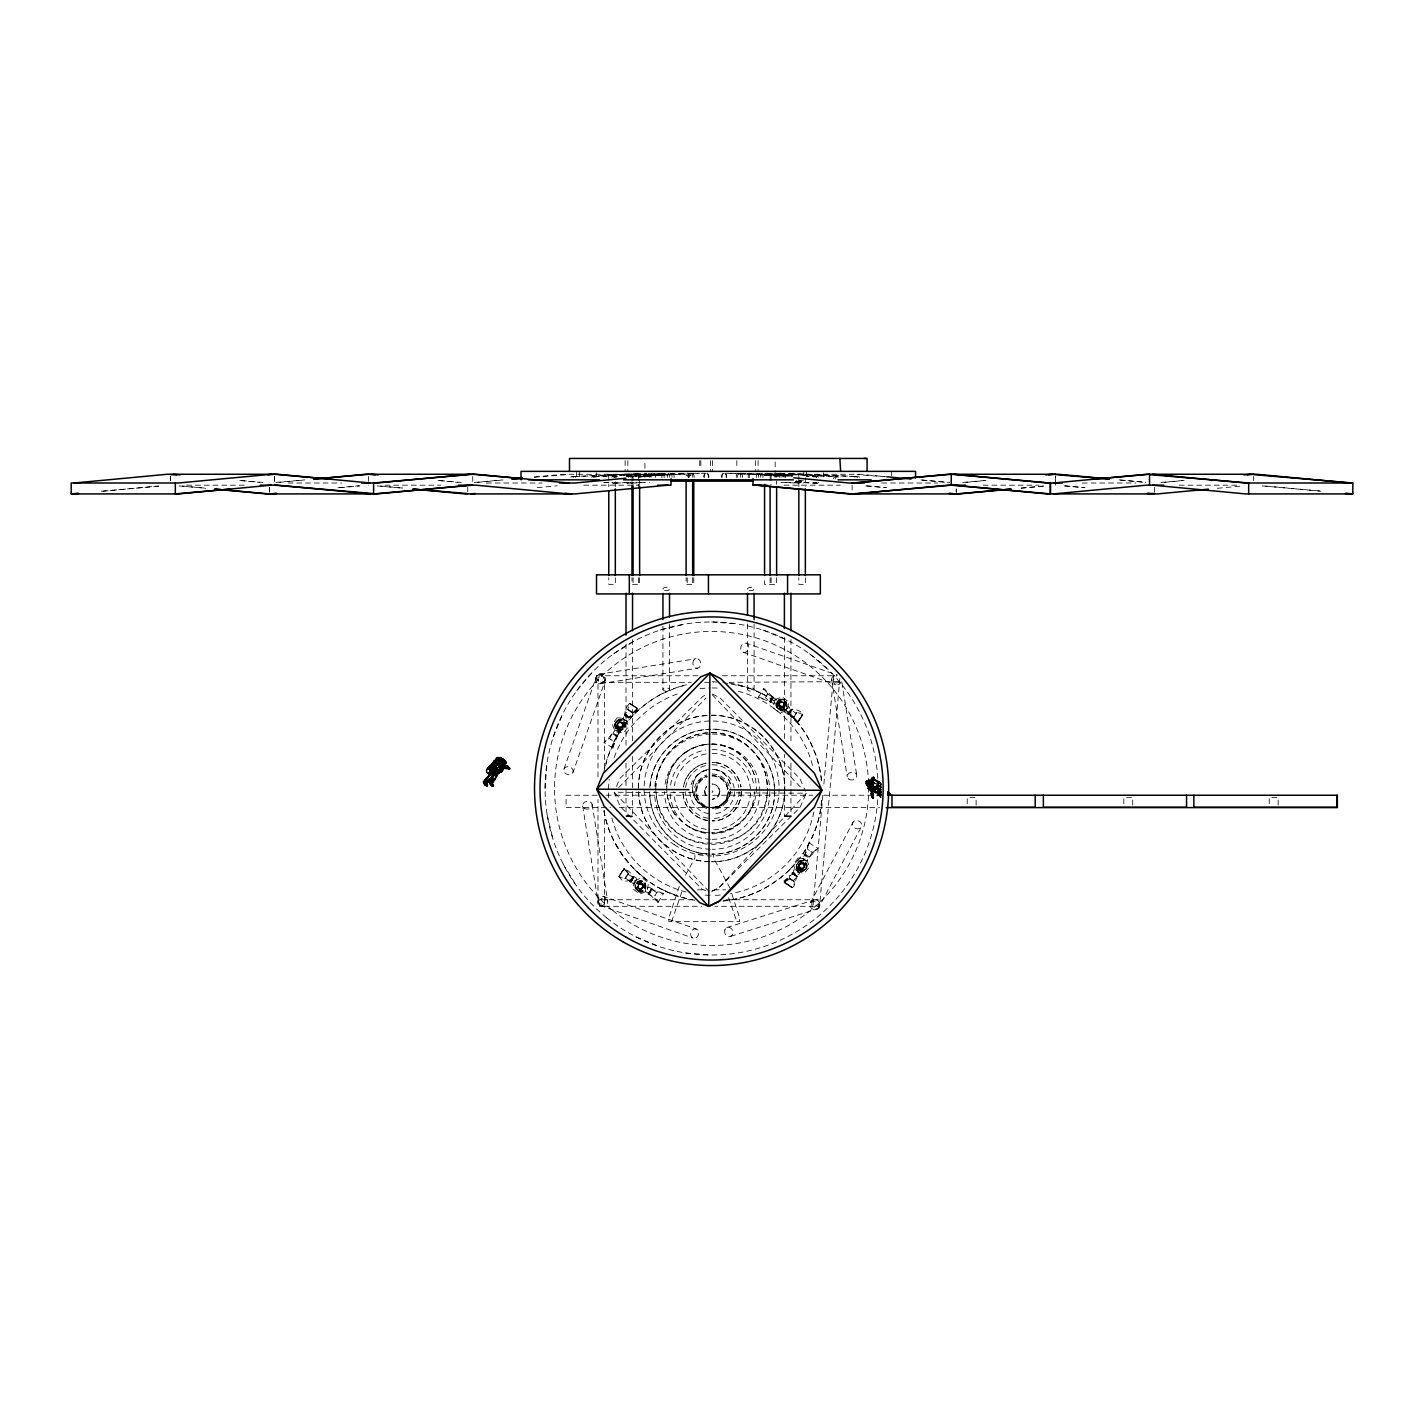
<?xml version="1.0" encoding="UTF-8"?>
<svg xmlns="http://www.w3.org/2000/svg" width="1424" height="1424" viewBox="0 0 1424 1424"><rect width="100%" height="100%" fill="white"/><g stroke="black" fill="none" stroke-linecap="round" stroke-linejoin="round"><path stroke-width="0.75" stroke-dasharray="5 3.75" d="M170.346 480.742L170.346 476.648M269.474 491.529L269.474 487.435M274.476 476.648L274.476 482.789L274.476 476.381M644.912 468.371L644.912 461.928M868.426 788.059L868.391 788.469M956.252 493.576L956.252 487.239L956.252 491.725M1055.38 480.6L1055.38 476.381L1055.38 485.175M872.342 796.603C875.368 798.099 872.04 800.537 872.022 792.349M873.054 782.862L873.464 780.138L871.007 779.391L871.791 777.575L873.962 777.059L871.15 778.661L871.096 781.473M872.787 792.67L871.88 795.09L867.999 787.668L871.986 782.381L871.915 780.423L873.499 779.854L872.396 777.29L870.847 781.705L872.894 780.939L873.998 782.808M872.093 788.807L872.859 780.744L871.114 779.302L872.075 778.269L872.342 781.473C870.242 782.274 878.857 784.054 880.441 786.724L881.26 791.157M870.794 789.127C873.766 783.271 875.012 795.874 870.687 790.373C874.621 789.501 873.82 791.655 872.859 794.841L871.096 794.717L871.096 792.723M881.972 787.472L872.752 781.473L871.648 777.842L874.194 777.468L872.414 778.002L881.278 783.253M880.726 790L870.527 782.808L871.88 782.506L870.527 787.223L872.93 781.883M871.88 785.995L872.2 783.396L869.281 779.8L865.899 781.723L865.881 783.698C870.42 788.54 867.608 782.452 871.025 787.241L875.297 783.787M880.299 790.498L880.477 783.681L872.752 778.679M865.881 781.812C874.051 778.625 861.182 782.328 869.459 781.847M868.818 779.515L866.166 783.431L868.213 785.852L871.061 779.266L872.912 778.002L881.492 784.215L879.427 785.674L880.441 786.724L880.477 783.681M868.373 779.533L869.477 780.708M872.52 781.901L872.93 782.826M872.342 796.977L872.787 798.561L871.541 795.589L873.695 793.613M866.451 781.402C869.655 778.358 863.585 788.309 867.981 785.941C868.159 779.124 869.904 781.901 869.779 781.153M880.655 789.288L881.153 784.82L879.106 782.862M871.88 780.405L872.93 778.109L871.969 777.451M873.126 798.455L871.684 797.44M879.907 790.569L874.923 787.063L873.428 787.365L873.054 791.797L874.995 792.225L877.932 790L880.53 791.744L880.424 790.106C883.183 792.99 876.276 791.566 879.089 792.011M871.025 787.241L870.135 787.988L868.035 786.368L870.847 788.843L871.114 791.317L872.592 787.027L872.378 790.658L871.114 791.317L868.035 788.949L868.07 786.351L870.598 783.556M877.255 781.634L872.52 778.964L871.559 782.47M867.999 787.792L868.035 786.618M872.342 778.75C871.381 778.625 873.25 777.575 871.257 779.337L871.257 782.132M873.873 782.63C873.464 778.216 867.323 783.414 872.609 783.342M870.135 787.988L873.802 784.784C876.739 780.441 869.067 785.211 871.257 781.206M879.907 783.93C878.181 780.138 872.894 781.936 872.77 779.159M880.886 787.757L878.038 783.663C880.406 783.627 881.136 788.647 880.53 785.425M871.096 781.082C871.381 783.147 868.8 790.284 869.548 784.126C867.91 783.004 870.189 786.173 868.925 785.354M872.983 778.59L871.737 778.109M642.616 886.832L641.672 884.037L639.358 883.645M779.195 704.043L779.622 706.322L781.669 707.354M871.435 780.53L872.307 778.554L871.096 779.747M868.622 782.079L869.281 779.8L865.899 781.723L865.899 783.645C870.046 780.761 874.728 785.122 873.749 779.231M871.541 795.589C876.009 793.72 870.117 791.121 868.996 787.739M545.036 788.487L547.083 762.427M638.468 788.487C637.899 751.605 668.853 717.482 705.877 715.685M650.198 785.781C652.21 755.379 679.764 729.533 710.22 729.266M655.823 788.487C655.396 760.363 678.999 734.339 707.247 732.968M734.428 791.655C734.659 803.563 724.086 814.172 712.178 813.941M774.62 791.655C775.261 825.048 745.606 854.827 712.178 854.204A62.496 62.496 0 0 0 774.674 791.673A62.496 62.496 0 0 0 712.178 729.177C744.805 728.483 774.3 757.034 774.46 789.697M784.749 788.487C785.496 827.593 750.751 862.481 711.608 861.734A73.194 73.194 0 0 0 784.802 788.487A73.194 73.194 0 0 0 711.608 715.293M821.488 800.235C820.491 820.438 812.517 839.768 801.16 856.305M871.524 796.675L871.096 794.717M822.894 795.162L813.051 905.611L819.548 906.198L839.84 678.643M823.873 784.108L833.521 675.866L836.778 676.151M873.197 796.817C874.639 800.555 872.36 791.37 873.944 797.565M872.983 778.323L873.108 776.97M626.827 715.72C622.074 714.029 627.557 703.759 630.12 703.598M873.962 787.935L871.114 784.179L870.918 781.509L869.156 786.511L870.527 785.763M870.58 782.826L870.58 780.459M873.855 797.262L873.321 795.856M869.352 785.639L869.619 786.956M869.316 784.588L869.032 786.208L868.515 785.336M875.208 789.199L875.208 793.008L878.822 790.391L880.121 791.246M643.096 887.259L642.776 884.998L643.239 886.493L640.747 883.859M777.931 703.367L777.931 705.414L779.996 707.568A2.812 2.812 0 0 0 783.04 707.087A3.257 3.257 0 0 0 783.253 701.979A3.257 3.257 0 0 0 778.252 702.762A3.257 3.257 0 0 0 780.049 707.497A2.563 2.563 0 0 0 782.986 707.052M778.714 703.616L779.035 705.877L781.064 707.016M878.038 783.663L874.995 787.134L874.55 792.331L870.669 790.818L872.876 789.928L873.553 791.21M615.293 723C613.263 728.447 621.38 732.612 624.62 727.789M624.905 726.934C626.613 722.306 620.65 717.945 616.752 720.971M806.518 867.875C802.032 845.553 786.724 880.833 806.233 868.729M622.822 724.674L621.345 727.308L619.084 727.628M798.989 866.201L800.021 864.154L802.299 863.727M869.619 784.197L869.032 782.114M873.428 788.326L873.375 789.412M880.513 788.967L880.246 785.959L880.388 786.831M873.98 777.753L873.161 778.109M871.595 778.625L873.624 777.789M872.485 788.415L872.485 790.925L872.236 789.555L870.883 790.498M771.221 701.071L771.559 700.537M875.457 787.152L874.55 792.331L873.054 791.797M875.208 793.008L874.389 788.878M874.033 791.21L874.55 788.825M605.556 766.059L607.585 757.639L614.189 741.708M622.484 725.279L621.896 726.738L619.511 727.148M802.727 863.247L799.434 864.795A1.94 1.94 0 0 0 799.879 867.074L800.43 867.625M866.913 782.168L867.252 785.318L868.818 784.464M647.155 888.416L647.778 887.419M774.033 703.456L774.656 702.459M872.787 778.928C872.894 776.133 874.834 777.557 873.143 777.308M866.166 783.431L867.127 785.923L870.082 786.511M871.595 778.661L871.577 778.198M612.534 747.831L614.42 741.762L608.885 738.344L604.31 742.758M870.402 781.847L870.046 782.88L872.859 780.744L873.962 781.723M629.266 710.594L627.575 709.419L629.96 703.705M792.545 880.281C796.39 881.118 792.954 890.498 789.839 886.173M671.576 921.666L682.541 889.84M866.006 783.342L866.397 782.257M563.94 769.102L596.514 676.329M573.018 772.306A4.806 3.916 19.3 0 0 567.339 766.699A4.806 3.916 19.3 0 0 565.079 773.107A4.806 3.916 19.3 0 0 573.018 772.306L605.592 679.533A4.806 3.916 19.3 0 0 599.931 673.926A4.806 3.916 19.3 0 0 597.653 680.334A4.806 3.916 19.3 0 0 605.592 679.533M789.359 711.573C780.049 718.301 790 699.006 789.911 710.576M791.05 710.736L792.153 708.938L789.127 713.887L787.792 714.047L791.441 708.493L791.637 710.238M872.396 777.29L871.114 779.302L871.88 778.572M631.277 881.136C633.199 888.184 640.052 877.558 634.018 876.828C632.131 878.199 624.139 886.262 619.066 876.223M869.156 786.511L871.897 783.2L870.527 782.452M873.143 798.419L873.375 797.226L873.357 798.223M877.985 787.775L877.932 786.724M869.121 785.496L869.477 784.197M616.503 786.457L619.689 778.714L702.886 696.336L706.802 694.752M650.02 891.015L648.151 894.041L649.7 893.435M773.321 697.671L770.188 702.477L765.436 697.564M773.25 697.742L772.912 696.389L772.111 697.44M870.954 785.745L871.897 783.2L869.761 783.36M553.188 737.009L563.192 712.872M691.032 784.766C693.541 776.97 700.59 770.918 708.707 769.654M877.985 793.951L877.932 792.972M878.483 794.806C883.806 788.113 875.351 797.832 881.029 794.094L878.555 795.09M630.067 880.94L630.387 882.417L632.185 880.068L631.277 880.797M873.286 790.961L874.372 789.252L873.482 790.854M618.283 726.115A2.528 2.528 0 0 1 618.692 722.769A2.528 2.528 0 0 1 622.057 722.805A2.528 2.528 0 0 1 622.377 726.169L622.377 726.08A1.94 1.94 0 0 0 621.932 723.801L622.359 724.478M873.108 797.404L872.787 798.615L871.897 797.226M623.481 725.706L623 726.632A3.364 3.364 0 0 1 620.348 728.002A2.812 2.812 0 0 1 617.607 726.596A3.329 3.329 0 0 1 619.013 721.63A3.329 3.329 0 0 1 623.605 723.979A3.329 3.329 0 0 1 620.348 727.984A2.563 2.563 0 0 1 617.696 726.578M798.33 865.187L798.811 864.261M873.766 790.409L869.405 789.038L872.52 791.335L875.297 789.626M623.89 869.156L628.376 873.321L626.987 875.724M626.062 877.077L624.887 878.768L626.346 876.276M630.173 880.637C636.368 876.312 627.414 869.032 623.783 868.978M789.608 713.086C790.534 706.019 804.346 711.324 802.299 715.453M625.261 878.127L629.978 881.207M633.983 883.788L636.742 879.569L636.03 880.815M793.631 717.322C804.88 727.7 789.501 718.871 794.895 715.079M793.773 716.984C796.728 715.756 788.148 717.002 789.448 713.228M802.744 714.652L796.924 712.107L794.45 716.183M616.058 721.541C612.729 747.867 639.714 711.039 615.577 722.146M805.753 869.352C811.466 847.138 782.381 872.396 805.058 869.904M799.095 865.436L799.416 864.795A2.011 1.994 0 0 0 799.896 867.056L800.448 867.608M867.056 781.918L867.964 781.064L865.774 781.331M867.981 785.941L866.789 784.802M868.765 788.059L868.07 788.754L869.138 785.621L865.81 785.888M873.606 793.755L872.022 796.105L871.969 794.877M810.523 902.763L853.118 821.968M818.426 908.209A4.806 4.058 27.8 0 0 814.635 901.303A4.806 4.058 27.8 0 0 810.363 906.928A4.806 4.058 27.8 0 0 818.426 908.209L861.022 827.397A4.806 4.058 27.8 0 0 857.23 820.509A4.806 4.058 27.8 0 0 852.958 826.134A4.806 4.058 27.8 0 0 861.022 827.397M799.54 864.831L799.54 864.831A2.545 2.545 0 0 1 803.421 863.585M679.319 886.404L668.835 917.786L668.835 921.666L739.608 921.666L739.608 917.786L731.865 894.005M685.549 875.066L694.912 858.049L694.912 854.08L707.105 854.08M871.203 782.648L869.655 784.143L870.082 783.36M627.557 874.478L628.287 873.571M632.541 879.32C637.4 871.862 626.916 887.49 632.185 880.068M619.511 875.44L618.87 876.721L624.887 878.768M623.427 869.939L624.299 868.284M630.316 880.53L629.639 881.901L630.405 880.655M789.412 713.371L790.338 716.397L797.511 722.591M796.959 712.16L796.194 713.406L791.406 710.22M797.707 722.057L798.383 720.936M877.433 788.398L878.288 786.956M649.504 891.851L648.151 894.041L651.622 888.398L652.032 889.662M650.234 892.314L648.899 894.486L653.936 897.262M772.093 697.707L769.494 701.943M772.306 699.024L773.285 697.422M767.002 695.019L766.682 695.535M654.809 895.856L655.129 895.34M619.333 875.689L621.79 871.808M622.786 871.007L623.605 869.69M788.825 712.036L787.792 714.047L789.786 710.914M790.979 709.348L790 710.914M798.205 721.185L799.024 719.885M802.477 715.186L800.875 717.732M614.189 741.726C624.887 721.256 641.797 704.364 662.249 693.63M770.188 702.477L770.793 701.48M609.579 738.771L612.302 732.684L613.406 733.182M613.085 732.986L614.99 729.889L619.262 732.506L617.322 735.603L616.005 734.802M613.797 741.37L617.34 735.638M772.36 696.941L769.69 701.605L758.351 697.333M648.454 893.257L645.375 891.299M650.554 890.142C654.186 887.793 644.146 884.82 645.339 891.353M649.504 893.507L650.768 891.46M649.967 892.741L652.37 888.861L649.415 893.898M651.961 889.751L656.838 892.545M772.662 696.799L763.816 688.468L758.28 697.44M771.79 699.878L773.054 697.831M649.344 894.112L658.066 902.3M812.285 852.139L806.803 860.986L802.549 858.369L808.084 849.541M770.313 702.281L772.057 699.451M658.404 901.73L653.812 897.458L657.229 891.922L663.299 893.809M663.459 893.542L652.245 889.413M657.995 902.407L663.531 893.435M637.365 708.315C637.863 710.807 631.758 718.444 628.233 716.575M784.446 882.56L788.148 876.472L793.115 873.98M622.911 870.847L620.277 874.87M789.466 712.872L791.103 710.345L790.729 711.395M790.195 712.036L788.522 714.528L789.893 712.943M796.069 713.709L795.535 714.528L795.909 713.495M798.9 720.028L799.807 718.657M874.211 777.575L872.253 777.824M872.503 777.415C874.852 777.753 872.574 777.059 873.268 778.056M612.907 748.063L616.93 736.778L612.231 733.876L603.936 742.527L612.801 747.992M808.903 842.812L804.88 854.097L809.58 856.999L817.874 848.348L809.01 842.883L807.39 849.113L812.926 852.531L817.501 848.117M872.093 781.082L874.372 783.253M625.528 720.562C620.597 719.476 625.456 716.414 623.926 714.919L625.243 714.439L629.995 717.821L628.18 717.749M626.204 715.311L624.406 714.189L628.874 710.149M627.539 716.13C629.461 720.366 631.722 714.225 631.348 711.733M789.483 878.519L790.462 879.142C787.454 878.074 792.189 870.972 794.076 874.888M794.236 881.456C790.391 881.385 799.683 876.881 795.446 875.689L796.105 876.169M794.77 873.891C788.166 864.101 807.675 875.244 795.429 874.318M626.435 876.597L627.361 874.692M631.811 879.961L633.395 877.593M631.971 880.192L633.484 877.807M635.211 882.132L634.784 882.738M650.252 890.338L650.91 889.324M786.173 709.419L787.027 708.137M799.754 718.693L801.534 716.005M800.021 719.084L800.911 717.696M875.297 787.223L877.967 784.82L875.92 785.639L881.278 789.323M767.322 694.485L767.874 693.63L764.581 698.953L758.511 697.066M621.772 871.88L622.662 870.509M625.901 877.398L626.471 876.454M799.149 720.384L800.039 718.995M630.707 880.53L633.288 876.347L632.541 877.166M791.691 887.277L792.492 887.739C796.176 884.713 795.197 877.469 797.885 875.956L792.331 872.396L796.212 874.621M622.573 870.687L623.427 869.423M619.529 875.956L620.383 874.692M627.201 874.995L628.447 873.268L624.068 868.64L628.447 873.268M630.227 881.225L630.654 880.21M795.749 713.798L796.728 712.338M801.427 716.183L802.282 714.919M798.383 721.47L799.238 720.188M868.622 787.757L872.378 790.658M873.855 794.414L872.77 795.963M881.972 795.482L879.427 792.919C883.129 791.388 875.101 791.513 880.424 788.487M867.981 781.135L866.789 780.477L866.13 781.883M874.122 777.362L872.841 777.985M785.532 710.718L787.383 707.621M876.187 787.561L878.875 785.603L876.08 787.365L875.422 791.53L880.619 797.44L879.195 795.375M623.267 869.69L623.979 868.658M618.959 876.721L619.689 875.689M802.121 715.186L802.851 714.154M797.832 722.235L798.544 721.185M872.805 777.824L873.375 776.97M869.779 785.105L869.263 785.941L869.815 784.784M576.845 690.587L593.826 670.722M627.842 874.105L632.683 876.988M712.053 792.474L713.032 791.637L712.053 790.818M723.784 803.278L727.789 796.728L728.607 791.655A16.412 16.412 0 0 1 712.178 808.084C721.238 807.978 729.159 800.252 730.601 791.495A19.242 19.242 0 0 1 711.608 807.711L717.554 806.767L722.911 804.044M789.946 869.441L801.16 856.287M879.178 793.827L881.011 792.314M872.325 797.885L873.197 797.725M875.297 792.403L878.822 790.391M877.433 794.147L878.288 793.239M618.728 787.543L706.126 697.902M783.075 705.895L781.865 706.891M640.907 883.628L641.548 883.966A1.94 1.94 0 0 0 639.269 884.411L639.946 883.984M779.765 702.228A3.257 3.257 0 0 1 784.66 703.563A3.257 3.257 0 0 1 782.346 708.066A3.257 3.257 0 0 1 778.412 704.862A2.777 2.777 0 0 1 781.651 701.694A2.777 2.777 0 0 1 783.307 706.037L782.541 706.464A1.94 1.94 0 0 1 780.299 706.802L779.159 704.844A1.94 1.94 0 0 1 780.192 702.833L779.569 703.331M783.307 706.037L782.684 706.589A2.777 2.777 0 0 1 778.358 704.969M631.864 712.089C635.46 714.919 642.527 701.961 633.021 712.908L631.188 711.858M789.946 878.786C778.786 886.565 783.609 878.234 790.071 878.679M873.197 777.522L872.716 777.148M633.075 712.979L637.703 708.6M784.108 882.275L788.789 877.967M871.292 786.76L872.681 785.514M879.498 793.097L880.584 792.242M789.946 869.405C771.915 886.867 748.116 898.882 722.929 900.805M866.13 784.304L867.981 785.461M866.451 784.802L867.643 785.603M880.726 790.551L874.71 786.297C871.986 792.011 872.645 780.21 880.619 790.729M632.541 756.536L632.541 816.219L626.631 816.45L628.269 816.522M790.943 763.157L790.943 816.219L784.393 816.112L790.943 816.112L785.745 816.539L784.393 816.219L784.393 754.328M642.242 887.544L641.619 888.042A1.94 1.94 0 0 0 642.651 886.031L642.527 885.265M868.373 783.805L867.074 784.713L868.142 785.372M793.364 717.607L797.707 722.182M792.42 873.749L793.666 874.318M629.283 815.685L626.631 815.863L632.541 816.112L629.283 816.539M784.393 816.219L790.943 816.219M868.213 780.922L869.494 779.996M868.213 785.852L869.494 784.927M880.726 782.791L874.71 778.536L872.77 779.907L874.621 779.498M870.545 782.381L872.859 780.744M867.999 788.362L868.996 787.775L868.284 788.38M872.983 787.792L874.728 786.546M879.427 793.702L881.492 792.242L880.014 791.174M627.575 709.419L629.426 710.487M871.239 779.818L871.88 780.512L871.15 779.088L872.52 778.964M613.691 653.741L635.976 640.088M876.134 785.923L877.967 784.82M872.77 780.477L874.728 778.59M711.608 891.371L719.031 887.686L799.879 807.639L806.358 793.204L803.955 787.757M809.58 856.999L804.524 854.097M662.249 693.666L678.198 687.027L686.582 685.051M705.663 770.188C687.596 775.065 688.735 803.706 707.105 807.283A16.412 16.412 0 0 1 707.105 776.044C693.541 779.729 691.904 800.519 704.72 806.287M871.15 790.142L872.841 789.946M870.545 787.561L872.859 786.707M874.122 782.986C874.122 780.548 869.049 780.886 872.841 781.046M726.756 927.576L813.834 900.004M730.708 936.333L817.785 908.743M620.757 728.465L619.849 728.59M878.555 792.064L877.148 792.064L879.534 791.406M875.956 783.2L876.899 782.951M874.194 779.836L881.385 784.41M660.131 630.084L685.531 623.979M877.148 792.064L878.555 791.833M621.078 727.059L620.312 727.183A1.94 1.94 0 0 1 618.283 726.151L618.799 726.792M800.733 863.834L801.498 863.692A1.94 1.94 0 0 1 803.528 864.724L803.011 864.101M598.952 674.282L696.051 658.689M600.501 683.787L697.6 668.194M867.252 785.318L868.213 785.158M801.961 862.303L801.053 862.41A3.364 3.364 0 0 0 798.793 864.528A2.812 2.812 0 0 0 799.256 867.572A3.257 3.257 0 0 0 804.364 867.786A3.257 3.257 0 0 0 803.581 862.784A3.257 3.257 0 0 0 798.846 864.582A2.563 2.563 0 0 0 799.309 867.519M801.943 863.122L800.466 863.567L801.943 863.122A2.474 2.474 0 0 1 804.168 866.718A2.474 2.474 0 0 1 799.968 867.038L799.451 866.397M871.648 785.051L873.802 784.784L873.286 783.716M103.062 491.209L158.384 485.993M279.193 482.38L303.561 480.102M338.004 487.756L359.168 485.762M477.467 482.38L501.835 480.102M534.16 477.058L563.797 474.263L671.024 474.263L638.7 477.129M639.162 476.969L667.927 474.263M537.24 487.667L557.158 485.798M965.988 482.38L985.906 480.511M1021.311 488.076L1043.454 485.993M1164.262 482.38L1184.181 480.511M1217.378 488.29L1241.71 486.011M101.371 491.244L161.713 485.922M275.936 482.433L304.718 479.906M339.98 487.702L359.987 485.922M474.21 482.433L502.992 479.906M534.498 477.129L566.894 474.619M962.713 482.433L984.269 480.547M1020.937 488.201L1046.782 485.922M1160.987 482.433L1182.543 480.547M656.179 792.848C659.704 862.73 769.031 858.352 767.376 788.487A55.821 55.821 0 0 0 712.712 732.666A55.821 55.821 0 0 0 655.823 786.297M872.894 793.417L871.15 793.987L871.915 794.966M572.003 476.613L640.355 473.444M594.591 476.613L621.06 475.385M623.267 475.296L662.961 473.444M626.275 476.114L688.023 473.249M631.402 476.613L704.168 473.249M603.705 482.736L612.534 482.327M615.542 483.145L633.182 482.327M631.686 483.145L649.326 482.327M574.353 476.613L646.585 473.427M593.078 476.613L617.162 475.563M619.333 475.456L665.311 473.427M613.085 476.613L617.464 476.435M626.222 476.043L685.318 473.427M627.29 476.613L699.522 473.427M604.025 482.665L610.593 482.38M613.103 483.145L630.618 482.38M627.308 483.145L644.823 482.38M752.976 474.263L860.203 474.263L884.553 476.559M686.119 475.527L693.773 475.527M764.563 475.527L776.632 475.527L776.632 484.409M796.158 481.152L801.943 481.152M288.093 483.003L341.707 483.003M486.367 483.003L542.206 483.003M881.794 483.003L937.633 483.003M1082.293 483.003L1135.907 483.003M186.74 485.175L244.786 485.175M385.014 485.175L440.853 485.175M583.733 485.175L639.999 485.175M784.001 485.175L840.267 485.175M983.147 485.175L1038.986 485.175M1179.214 485.175L1237.26 485.175M697.938 675.759L595.713 675.759L595.713 682.31L691.281 682.31M722.395 675.759L835.728 675.759M704.613 682.31L713.495 682.31M729.052 682.31L840.178 681.669M597.19 795.233L566.076 795.233L566.076 807.604L610.54 807.604M606.09 795.233L710.558 795.233M712.783 795.233L812.801 795.233M823.909 795.233L881.705 795.233M619.422 807.604L801.694 807.604M817.251 807.604L879.48 807.604M711.751 854.08L713.531 854.08L713.531 858.049L731.206 890.196M697.511 889.84L704.221 889.84M714.065 889.84L725.635 889.84M692.687 899.754L599.486 899.754L599.486 906.287L701.569 906.287M725.973 899.754L819.192 899.754L819.192 906.287L714.884 906.287M705.877 890.712L702.014 889.128L620.348 806.643L614.118 792.26L692.865 792.652M727.593 792.812L806.358 793.204L718.835 887.9L709.739 892.278L614.118 792.26M873.054 788.771L874.069 788.807M779.444 473.249L856.055 476.613M765.097 473.427L837.33 476.613M740.711 473.249L791.05 475.456M817.323 476.613L806.376 476.132L815.151 476.613M726.507 473.249L792.171 476.132M799.131 480.636L803.51 480.831M795.731 481.312L802.299 481.615L795.82 481.312M795.411 482.184L817.305 483.145M785.585 482.38L803.1 483.145M790.053 473.444L858.405 476.613M767.447 473.444L835.799 476.613M746.799 473.444L793.097 475.598M730.654 473.444L792.385 476.31M795.019 482.238L814.848 483.145M781.082 482.327L798.722 483.145A3.275 2.367 -87.3 0 0 801.071 480.992A3.275 2.261 -87.5 0 0 804.418 482.469M630.298 815.827L632.541 816.219M871.791 778.75L872.859 778.821M711.591 621.932L737.65 623.979M712.178 681.669L718.639 682.185M722.929 682.523L746.176 687.027L762.107 693.666M711.608 715.222C749.967 714.545 784.571 748.134 784.588 786.564M711.608 732.612C740.569 732.114 766.877 757.248 767.216 786.297M710.22 854.044C677.504 853.866 649.166 824.265 649.736 791.655A62.496 62.496 0 0 0 710.22 854.133M709.704 861.591C672.751 861.484 639.661 829.266 638.771 792.296M685.531 952.976L711.591 955.041M1262.287 485.922L1322.629 491.244M1119.282 479.906L1145.911 482.255M1064.013 485.922L1084.02 487.702M885.746 476.791L857.106 474.619M921.008 479.906L949.79 482.433M865.739 485.922L885.746 487.702M439.731 480.547L461.287 482.433M377.235 485.922L403.081 488.201M241.439 480.529L263.013 482.433M178.943 485.922L205.59 488.272M1265.616 486.011L1320.938 491.209M1120.439 480.102L1144.789 482.38M1065.116 485.798L1085.052 487.667M922.165 480.102L946.515 482.38M756.073 474.263L784.838 476.969M866.842 485.798L886.76 487.667M438.094 480.511L458.012 482.38M380.564 485.993L402.689 488.076M239.802 480.511L259.738 482.38M182.29 485.993L204.415 488.076M779.409 709.437C784.037 711.146 788.398 705.183 785.372 701.284M642.402 881.438C637.774 879.729 633.413 885.692 636.439 889.591M875.653 792.972L877.22 792.634M714.617 769.494C722.662 770.704 729.391 777.433 730.601 785.478M705.663 806.767L708.6 807.479A19.242 19.242 0 0 1 708.6 769.494M737.774 685.051L746.176 687.062M708.707 813.674C698.169 812.125 689.803 802.299 689.928 791.655M604.061 810.932C611.394 855.29 648.525 892.439 692.883 899.79M875.956 789.163L876.899 789.448M802.887 858.565L803.884 859.188M746.354 643.185A4.806 3.916 -70.6 0 1 747.155 651.124A4.806 3.916 -70.6 0 1 740.747 648.863A4.806 3.916 -70.6 0 1 746.354 643.185L837.063 675.047M743.15 652.263L835.924 684.837M603.491 896.444A4.806 3.916 -70.6 0 1 604.292 904.382A4.806 3.916 -70.6 0 1 597.884 902.122A4.806 3.916 -70.6 0 1 603.491 896.444L696.265 929.018A4.806 3.916 -70.6 0 1 697.066 936.974A4.806 3.916 -70.6 0 1 690.658 934.696A4.806 3.916 -70.6 0 1 696.265 929.018M600.287 905.522L693.061 938.096M624.21 719.743L623.071 718.96M797.636 871.185L798.205 871.559M874.603 787.49L881.385 792.189M872.841 790.605L873.749 790.961M763.05 630.084L787.205 640.088M662.249 889.626L678.198 896.23M635.976 936.885L660.131 946.889M872.022 779.32L871.346 778.394M640.907 883.645L641.672 884.037A2.563 2.563 0 0 1 643.078 887.668A2.563 2.563 0 0 1 639.145 888.291A2.563 2.563 0 0 1 639.34 884.322M779.818 707.603L780.637 708.013L779.711 707.532M641.174 882.862L641.993 883.272A2.812 2.812 0 0 0 638.771 883.788A3.329 3.329 0 0 0 638.539 888.95A3.329 3.329 0 0 0 643.63 888.167A3.329 3.329 0 0 0 641.797 883.325M881.278 792.901L879.195 791.459M622.555 718.515L626.791 721.309L628.536 718.016M626.542 721.167L625.528 720.58M799.238 872.36L795.731 869.975M712.57 694.111L719.974 697.867L799.985 778.679L803.172 785.941M784.802 700.59C779.462 696.389 772.929 705.325 778.554 709.152M636.991 890.285C642.349 894.486 648.881 885.55 643.256 881.723M780.192 706.891L780.263 706.927A2.011 1.994 0 0 0 782.524 706.446A2.545 2.545 0 0 0 782.737 702.53A2.545 2.545 0 0 0 778.839 703.118A2.545 2.545 0 0 0 780.21 706.82L778.714 705.236M642.206 884.446L641.512 884.073A2.011 1.994 0 0 0 639.287 884.429M632.772 712.837L631.74 712.196M629.8 703.367L630.903 704.043M636.403 707.959L637.525 708.636M624.744 714.314L625.812 714.848M784.286 882.239L785.407 882.916M867.056 781.117L867.981 781.598L866.789 780.708M811.324 851.534L810.808 851.232M610.487 739.341L611.003 739.661M630.654 703.865L633.199 705.467M635.335 707.319L636.653 708.137M625.296 714.634L626.364 715.186M624.816 715.364L628.073 717.465M626.382 716.557C620.561 712.392 628.91 718.8 624.655 715.489M794.289 873.375L792.296 872.325L792.296 873.553M792.385 880.406L793.364 881.029M785.158 882.738L790.338 886.066M791.157 887.01L788.611 885.408M762.107 693.63C782.541 704.399 799.487 721.238 810.185 741.726M617.874 736.119L612.89 733.057M617.411 736.849L612.445 733.805M803.866 854.72L808.921 857.818M767.607 694.058L772.395 696.995M773.357 697.618L776.472 699.522L773.873 703.741L770.74 701.854M802.584 858.369L804.845 859.776M805.486 860.167L806.749 860.95M812.926 852.531L811.858 851.855M634.125 706.535L635.496 707.443M629.159 710.273L630.067 710.879M631.437 712.053L629.764 710.968M627.005 715.596L626.026 715.079L627.735 716.183M628.34 716.877L626.631 715.774M627.859 717.607L625.599 716.254M793.951 873.268L795.767 874.443M794.307 874.728L791.815 873.054L792.83 874.033M794.806 875.368L795.785 875.796M790.373 878.839L792.047 879.907M791.744 879.996L792.652 880.602M786.315 883.45L789.038 885.194M876.881 792.492L877.932 790L876.134 791.922M881.278 797.493L880.37 796.977M805.806 856.091L804.791 855.432M633.164 705.432L634.534 706.322M634.161 706.589L631.473 704.809M629.995 710.807L631.651 711.893M626.151 716.503L628.767 717.927M794.307 874.532L795.998 875.653M794.948 875.262L793.257 874.158M791.815 880.068L790.16 878.982M787.276 884.553L788.647 885.461M617.927 731.687L618.924 732.31M881.207 793.382L878.679 791.566M634.463 706.304L636.92 707.959M629.889 711.021L628.198 709.811M791.922 879.872L792.848 880.459M785.977 883.681L787.347 884.571M867.074 780.815L868.213 781.598M868.907 781.082L869.993 782.007M879.427 792.919L881.972 794.663M635.656 707.105L637.685 708.511M630.387 704.061L631.651 704.916M795.607 875.582L796.692 876.116M790.16 885.959L791.424 886.814M784.891 882.916L786.155 883.77M878.466 781.74L880.726 783.342M630.654 704.221L629.248 703.171M791.157 886.654L792.189 887.383M784.108 882.364L785.158 883.094M868.907 784.677L869.993 785.567M809.491 653.741L829.355 670.722M634.41 869.405L647.528 880.619M621.843 722.609L622.555 723.303A2.812 2.812 0 0 1 623.018 726.347A3.257 3.257 0 0 1 618.212 728.091A3.257 3.257 0 0 1 617.446 723.089A3.257 3.257 0 0 1 622.502 723.374A2.563 2.563 0 0 1 622.964 726.293M763.584 688.842L767.999 693.417M712.249 694.77L803.314 790.035M869.761 786.457L869.014 785.656L868.035 788.949L868.035 787.561M789.946 713.869L801.16 727.005M628.803 862.837L623.196 856.287L614.189 841.566M871.88 782.506L872.859 783.698M881.082 796.764L880.406 795.66M563.192 864.101L576.845 886.387M873.66 781.616L873.482 782.15M870.438 790.284L870.046 789.199L870.438 791.103M810.185 741.708L816.789 757.675L820.811 774.46L821.488 783.058M728.643 897.796L736.849 921.666M643.879 885.461L644.04 886.493M734.161 788.166C732.612 777.362 722.431 769.102 711.608 769.245A19.242 19.242 0 0 1 730.832 788.487M547.083 814.546L553.188 839.946M841.869 682.523L856.767 775.297M831.669 679.764L847.262 776.845M592.153 804.453L607.745 901.534M582.647 806.002L598.24 903.083M869.744 788.237L869.922 789.501M871.435 791.299L871.737 794.129M870.972 793.239L871.15 794.628M1278.147 805.165L1278.147 797.671L1269.229 797.671L1269.229 805.165M1253.654 476.381L1253.654 480.742M1154.526 487.239L1154.526 493.576M1132.721 805.165L1132.721 797.671L1123.803 797.671L1123.803 805.165M976.116 805.165L976.116 797.671L967.199 797.671L967.199 805.165M891.353 471.362L891.353 475.598M852.122 485.192L852.122 491.725M823.642 472.679L823.642 476.915M806.571 471.362L806.571 477.716M805.361 477.752L805.361 486.634M805.361 577.699L805.361 584.356L798.828 584.356L798.828 577.699M803.812 471.362L803.812 475.598M798.828 475.527L798.828 486.634M790.943 639.554L790.943 743.346M784.393 637.347L784.393 738.914M776.632 577.699L776.632 584.356L764.563 584.356L764.563 577.699M775.154 461.928L775.154 472.679M771.114 475.527L771.114 484.409M771.114 577.699L771.114 584.356M770.099 475.527L770.099 484.409M770.099 577.699L770.099 584.356M758.084 460.593L758.084 471.362M755.343 460.593L755.343 471.362M754.079 623.961L754.079 689.483A3.293 1.638 0 0 1 749.149 690.907A3.293 1.638 0 0 1 749.149 688.077A3.293 1.638 0 0 1 754.079 689.483M749.327 473.48L749.327 477.716M748.223 473.48L748.223 477.716M747.493 623.961L747.493 689.483M736.849 460.593L736.849 469.208M712.623 460.593L712.623 471.362M710.416 460.593L710.416 471.362M700.839 460.593L700.839 469.208M699.736 460.593L699.736 469.208M693.773 577.699L693.773 584.356L686.119 584.356L686.119 577.699M692.651 577.699L692.651 584.356M688.362 473.48L688.362 477.716M687.222 577.699L687.222 584.356M669.511 623.961L669.511 689.483A3.293 1.638 0 0 1 664.581 690.907A3.293 1.638 0 0 1 664.581 688.077A3.293 1.638 0 0 1 669.511 689.483M664.136 473.48L664.136 477.716M662.943 626.151L662.943 689.483M661.929 473.48L661.929 477.716M639.625 484.409L639.625 475.527L631.989 475.527L631.989 486.634M639.625 577.699L639.625 584.356L631.989 584.356L631.989 577.699M638.522 475.527L638.522 486.634M638.522 577.699L638.522 584.356M633.093 475.527L633.093 486.634M633.093 577.699L633.093 584.356M632.541 639.554L632.541 741.139M627.842 460.593L627.842 471.362M626.008 643.968L626.008 745.553M626.008 763.157L626.008 816.219M625.1 460.593L625.1 471.362M615.31 486.634L615.31 475.527L608.778 475.527L608.778 486.634M615.31 577.699L615.31 584.356L608.778 584.356L608.778 577.699M604.524 768.355L604.524 677.13L597.991 677.13L597.991 779.48M604.524 810.63L604.524 904.062L597.991 904.062L597.991 799.505M596.425 472.679L596.425 476.915M579.372 471.362L579.372 477.716M576.613 471.362L576.613 477.716M472.75 476.381L472.75 482.985M467.748 487.364L467.748 491.725M368.62 476.381L368.62 485.175M269.474 487.239L269.474 493.914M170.346 476.381L170.346 480.6M709.704 861.662A73.194 73.194 0 0 1 638.415 788.487A73.194 73.194 0 0 1 709.704 715.311M754.275 802.228A44.892 44.892 0 0 1 711.608 832.862A44.625 44.625 0 0 0 747.511 814.332M709.864 832.826A44.892 44.892 0 0 1 685.353 824.318M747.849 762.356A44.108 44.108 0 0 1 747.849 814.581M675.101 814.777A44.625 44.625 0 0 1 666.859 791.975M704.613 744.699A44.625 44.625 0 0 0 666.752 788.487A44.625 44.625 0 0 0 704.613 832.275M711.608 744.182A44.625 44.625 0 0 1 747.511 762.623M666.77 786.742A44.625 44.625 0 0 1 675.101 762.178M767.251 792.865A55.821 55.821 0 0 1 711.608 844.307M707.23 844.129A55.821 55.821 0 0 1 655.788 788.487M685.353 752.655A44.892 44.892 0 0 1 709.864 744.147M711.608 744.111A44.892 44.892 0 0 1 754.275 774.745M675.368 762.374A44.553 44.553 0 0 1 685.264 752.548M841.228 681.615A4.806 3.916 -70.7 0 1 834.411 683.751A4.806 3.916 -70.7 0 1 836.653 675.866M839.733 681.651A4.806 3.916 -9.1 0 1 831.83 680.352A4.806 3.916 -9.1 0 1 837.294 675.065M712.178 753.474A38.181 38.181 0 0 1 750.484 791.655A38.181 38.181 0 0 1 712.178 829.836M706.162 829.338A38.181 38.181 0 0 1 678.198 808.832A37.683 37.683 0 0 1 673.926 791.655M706.162 753.972A38.181 38.181 0 0 0 681.277 769.405A37.683 37.683 0 0 0 674.389 785.728M759.829 791.655A47.651 47.651 0 0 1 712.178 839.323M710.309 839.27A47.651 47.651 0 0 1 664.527 791.655M665.115 784.197A47.651 47.651 0 0 1 710.309 744.04M712.178 744.004A47.651 47.651 0 0 1 759.793 789.786M649.807 787.739A62.496 62.496 0 0 1 668.034 747.44A62.442 62.442 0 0 1 692.883 732.185A62.496 62.496 0 0 1 710.22 729.213M769.814 791.655A57.619 57.619 0 0 1 712.178 849.291M710.38 849.256A57.619 57.619 0 0 1 654.559 791.655M654.809 786.226A57.619 57.619 0 0 1 710.38 734.054M712.178 734.036A57.619 57.619 0 0 1 769.779 789.857M821.808 800.288A109.986 109.986 0 0 1 722.947 901.125M694.965 900.288A109.986 109.986 0 0 1 603.527 808.868M603.901 772.324A109.986 109.986 0 0 1 686.493 684.713M729.373 683.022A109.986 109.986 0 0 1 821.63 780.868M813.852 812A103.703 103.703 0 0 1 730.298 893.774M720.259 895.055A103.703 103.703 0 0 1 712.16 895.376M710.149 895.34A103.703 103.703 0 0 1 702.05 894.877M686.119 892.047A103.703 103.703 0 0 1 611.857 817.981M608.635 797.796A103.703 103.703 0 0 1 609.187 779.391M614.242 757.515A103.703 103.703 0 0 1 680.28 692.972M700.038 688.664A103.703 103.703 0 0 1 710.149 687.97M712.16 687.952A103.703 103.703 0 0 1 720.259 688.273M738.219 691.281A103.703 103.703 0 0 1 812.979 767.322M754.311 791.655A42.133 42.133 0 0 1 712.178 833.805M705.592 833.271A42.133 42.133 0 0 1 670.045 791.655M670.562 785.069A42.133 42.133 0 0 1 705.592 750.039M712.178 749.522A42.133 42.133 0 0 1 753.794 785.069M712.178 776.098A15.557 15.557 0 0 1 727.735 791.655A15.557 15.557 0 0 1 712.178 807.212M705.111 805.521A15.557 15.557 0 0 1 707.372 776.863M801.374 862.891A2.777 2.777 0 0 1 804.649 866.184A2.777 2.777 0 0 1 800.324 867.839L799.754 867.216A2.777 2.777 0 0 1 801.374 862.891A2.563 2.563 0 0 1 804.115 864.297A3.257 3.257 0 0 1 802.798 869.192A3.257 3.257 0 0 1 798.277 866.878A3.257 3.257 0 0 1 801.481 862.944A2.812 2.812 0 0 1 804.204 864.279M642.705 885.959A2.545 2.545 0 0 0 639.643 883.485A2.545 2.545 0 0 0 637.827 886.992A2.545 2.545 0 0 0 641.619 888.06A2.011 1.994 0 0 0 642.651 886.031M622.377 723.178A2.545 2.545 0 0 1 620.312 727.183A2.011 1.994 0 0 1 618.301 726.151M780.281 702.869A2.474 2.474 0 0 1 783.965 703.901A2.474 2.474 0 0 1 782.221 707.301A2.474 2.474 0 0 1 779.231 704.898A2.011 1.994 0 0 1 780.192 702.833M620.348 722.146A2.492 2.492 0 0 1 622.733 723.89M642.046 888.647A3.257 3.257 0 0 1 637.151 887.33A3.257 3.257 0 0 1 639.465 882.809A3.257 3.257 0 0 1 643.399 886.013A2.777 2.777 0 0 1 640.159 889.181A2.777 2.777 0 0 1 638.504 884.856L639.127 884.233A2.777 2.777 0 0 1 643.452 885.924M638.824 883.841A2.563 2.563 0 0 1 641.761 883.378M633.057 482.469A3.275 2.367 87.3 0 1 630.28 482.594M630.031 477.307A3.275 2.367 87.3 0 1 632.826 477.182M616.912 482.469A3.275 2.367 87.3 0 1 614.136 482.594M613.904 477.307A3.275 2.367 87.3 0 1 616.681 477.182M815.988 477.307A3.275 2.261 -87.5 0 1 818.64 477.182M818.622 482.469A3.275 2.261 -87.5 0 1 815.97 482.594M593.238 477.307A3.275 2.367 87.3 0 1 596.015 477.182M835.176 478.98A3.275 2.261 -87.5 0 1 838.647 477.182M570.632 477.307A3.275 2.367 87.3 0 1 573.427 477.182M854.72 477.307A3.275 2.261 -87.5 0 1 857.373 477.182M725.635 473.711A3.275 2.261 -87.5 0 1 726.454 477.325M722.164 477.521A3.275 2.261 -87.5 0 1 723.623 473.338M704.31 477.521A3.275 2.367 87.3 0 1 705.645 473.338M707.781 473.711A3.275 2.367 87.3 0 1 708.814 477.325M739.839 473.711A3.275 2.261 -87.5 0 1 740.658 477.325M736.368 477.521A3.275 2.261 -87.5 0 1 737.828 473.338M688.166 477.521A3.275 2.367 87.3 0 1 689.501 473.338M691.655 473.711A3.275 2.367 87.3 0 1 692.669 477.325M759.846 473.711A3.275 2.261 -87.5 0 1 760.665 477.325M756.375 477.521A3.275 2.261 -87.5 0 1 757.835 473.338M667.5 477.521A3.275 2.367 87.3 0 1 668.853 473.338M670.989 473.711A3.275 2.367 87.3 0 1 672.003 477.325M644.912 477.521A3.275 2.367 87.3 0 1 646.247 473.338M648.383 473.711A3.275 2.367 87.3 0 1 649.415 477.325M778.572 473.711A3.275 2.261 -87.5 0 1 779.391 477.325M775.101 477.521A3.275 2.261 -87.5 0 1 776.561 473.338M651.017 477.325A3.275 2.261 87.5 0 1 651.818 473.711M653.847 473.338A3.275 2.261 87.5 0 1 655.307 477.521M784.161 473.338A3.275 2.367 -87.3 0 1 785.496 477.521M780.993 477.325A3.275 2.367 -87.3 0 1 782.007 473.711M761.555 473.338A3.275 2.367 -87.3 0 1 762.89 477.521M758.405 477.325A3.275 2.367 -87.3 0 1 759.419 473.711M669.743 477.325A3.275 2.261 87.5 0 1 670.544 473.711M672.573 473.338A3.275 2.261 87.5 0 1 674.033 477.521M740.907 473.338A3.275 2.367 -87.3 0 1 742.242 477.521M737.739 477.325A3.275 2.367 -87.3 0 1 738.753 473.711M689.75 477.325A3.275 2.261 87.5 0 1 690.569 473.711M692.58 473.338A3.275 2.261 87.5 0 1 694.04 477.521M724.763 473.338A3.275 2.367 -87.3 0 1 726.098 477.521M721.594 477.325A3.275 2.367 -87.3 0 1 722.627 473.711M703.954 477.325A3.275 2.261 87.5 0 1 704.773 473.711M706.785 473.338A3.275 2.261 87.5 0 1 708.244 477.521M573.035 477.182A3.275 2.261 87.5 0 1 575.688 477.307M856.981 477.182A3.275 2.367 -87.3 0 1 859.758 477.307M591.743 477.182A3.275 2.261 87.5 0 1 594.395 477.307M833.449 478.784A3.275 2.367 -87.3 0 1 837.17 477.307M614.42 482.594A3.275 2.261 87.5 0 1 611.768 482.469M611.768 477.182A3.275 2.261 87.5 0 1 614.42 477.307M813.727 477.182A3.275 2.367 -87.3 0 1 816.504 477.307M816.272 482.594A3.275 2.367 -87.3 0 1 813.496 482.469M798.722 483.145A3.275 2.367 -87.3 0 1 796.568 480.796M628.625 482.594A3.275 2.261 87.5 0 1 625.973 482.469M626.596 476.755A3.275 2.261 87.5 0 1 628.625 477.307M726.507 801.979A17.8 17.8 0 0 1 712.178 809.33M706.66 808.476A17.8 17.8 0 0 1 697.618 781.171M730.067 791.655A17.8 17.8 0 0 1 726.738 802.157M697.867 781.349A17.8 17.8 0 0 1 706.678 774.887M712.178 773.997A17.8 17.8 0 0 1 729.177 786.19M739.109 791.655A26.931 26.931 0 0 1 712.178 818.586M707.977 818.248A26.931 26.931 0 0 1 685.264 791.655M685.585 787.436A26.931 26.931 0 0 1 707.977 765.062M712.178 764.741A26.931 26.931 0 0 1 738.771 787.436M869.014 785.674L868.978 786.902L869.138 785.621M704.613 790.462L706.749 797.084A7.672 7.672 0 0 1 706.749 786.244L704.613 790.462M719.85 791.655L717.607 797.084L712.178 799.327A7.672 7.672 0 0 0 719.85 791.655L717.607 786.244L712.178 783.983A7.672 7.672 0 0 1 719.85 791.655M741.352 791.655C741.655 807.266 727.789 821.167 712.178 820.883A29.192 29.192 0 0 0 741.37 791.655M634.25 880.851L633.146 889.039L639.679 894.094L647.333 890.961L648.436 882.773L641.886 877.718L634.25 880.851M774.478 699.914L773.374 708.102L779.925 713.157L787.561 710.024L788.665 701.836L782.132 696.781L774.478 699.914M635.086 884.357C641.815 908.815 654.542 869.067 635.086 884.357M776.027 702.744C782.88 727.29 795.34 687.383 776.027 702.744M684.446 782.63L683.378 787.098A29.192 29.192 0 0 1 706.126 763.104C696.087 765.186 687.596 772.912 684.446 782.63M618.105 726.24L618.087 726.276A2.777 2.777 0 0 0 622.733 726.062A2.777 2.777 0 0 0 620.633 721.915A2.777 2.777 0 0 0 617.696 725.51L618.105 726.24M803.723 864.599L804.115 865.365A2.777 2.777 0 0 1 801.178 868.96A2.777 2.777 0 0 1 799.078 864.831A2.777 2.777 0 0 1 803.723 864.599M780.833 702.228L780.103 702.637A2.777 2.777 0 0 0 780.281 707.265A2.777 2.777 0 0 0 784.428 705.165A2.777 2.777 0 0 0 780.833 702.228M640.996 888.594L640.978 888.647A2.777 2.777 0 0 1 637.382 885.71A2.777 2.777 0 0 1 641.53 883.61A2.777 2.777 0 0 1 641.743 888.256L640.996 888.594M617.304 717.678L612.249 724.211L615.382 731.865L623.57 732.968L628.625 726.418L625.492 718.782L617.304 717.678M798.241 857.907L793.186 864.457L796.319 872.093L804.507 873.197L809.562 866.664L806.429 859.01L798.241 857.907M881.011 791.352C878.092 791.797 880.762 793.542 881.011 791.441M621.345 727.29L619.849 727.753L621.345 727.308M622.11 723.659L621.505 723.089A2.777 2.777 0 0 0 617.162 724.691A2.777 2.777 0 0 0 620.437 727.984A2.777 2.777 0 0 0 622.11 723.659M716.753 762.801L712.178 762.445A29.192 29.192 0 0 1 741.014 787.08C739.127 774.887 728.963 764.652 716.753 762.801M714.759 775.439L712.178 775.243A16.412 16.412 0 0 1 728.394 789.092L723.784 780.049L714.759 775.439M707.621 820.527C693.808 818.497 682.826 805.61 683.004 791.655A29.192 29.192 0 0 0 707.621 820.491M797.369 876.703L795.998 876.027L797.404 876.686M674.246 844.699A67.498 67.498 0 0 0 778.981 792.723A67.498 67.498 0 0 0 681.598 728.02A67.498 67.498 0 0 0 674.246 844.699M606.784 917.91A166.555 166.555 0 0 0 876.08 814.546A166.555 166.555 0 0 0 651.907 633.004A166.555 166.555 0 0 0 606.784 917.91M811.911 902.353A4.806 4.058 72.4 0 0 816.557 909.099A4.806 4.058 72.4 0 0 818.942 901.659A4.806 4.058 72.4 0 0 811.911 902.353M724.834 929.943A4.806 4.058 72.4 0 0 729.48 936.689A4.806 4.058 72.4 0 0 731.865 929.231A4.806 4.058 72.4 0 0 724.834 929.943M848.918 779.231A4.806 3.916 -9.1 0 0 856.732 776.525A4.806 3.916 -9.1 0 0 850.413 772.449A4.806 3.916 -9.1 0 0 848.918 779.231M596.567 675.937A4.806 3.916 80.9 0 0 599.273 683.751A4.806 3.916 80.9 0 0 603.367 677.432A4.806 3.916 80.9 0 0 596.567 675.937M693.648 660.327A4.806 3.916 80.9 0 0 696.354 668.159A4.806 3.916 80.9 0 0 700.448 661.822A4.806 3.916 80.9 0 0 693.648 660.327M599.878 905.468A4.806 3.916 -9.1 0 0 607.71 902.763A4.806 3.916 -9.1 0 0 601.391 898.669A4.806 3.916 -9.1 0 0 599.878 905.468M584.285 808.387A4.806 3.916 -9.1 0 0 592.117 805.681A4.806 3.916 -9.1 0 0 585.78 801.587A4.806 3.916 -9.1 0 0 584.285 808.387M637.471 890.57A5.287 5.287 0 0 0 645.41 886.031A5.287 5.287 0 0 0 637.507 881.42A5.287 5.287 0 0 0 637.471 890.57M637.685 890.196A4.842 4.842 0 0 0 644.983 886.031A4.842 4.842 0 0 0 637.721 881.794A4.842 4.842 0 0 0 637.685 890.196M798.811 870.794A5.287 5.287 0 0 0 806.767 866.237A5.287 5.287 0 0 0 798.846 861.627A5.287 5.287 0 0 0 798.811 870.794M799.042 870.402A4.842 4.842 0 0 0 806.322 866.237A4.842 4.842 0 0 0 799.06 862.001A4.842 4.842 0 0 0 799.042 870.402M617.678 729.23A5.287 5.287 0 0 0 625.634 724.674A5.287 5.287 0 0 0 617.713 720.081A5.287 5.287 0 0 0 617.678 729.23M617.909 728.857A4.842 4.842 0 0 0 625.189 724.674A4.842 4.842 0 0 0 617.927 720.455A4.842 4.842 0 0 0 617.909 728.857M779.017 709.437A5.287 5.287 0 0 0 786.974 704.88A5.287 5.287 0 0 0 779.053 700.288A5.287 5.287 0 0 0 779.017 709.437M779.248 709.063A4.842 4.842 0 0 0 786.529 704.88A4.842 4.842 0 0 0 779.266 700.661A4.842 4.842 0 0 0 779.248 709.063M802.442 868.498A2.528 2.528 0 0 0 803.51 864.724A2.011 1.994 0 0 0 801.498 863.692A2.528 2.528 0 0 0 798.971 866.7A2.528 2.528 0 0 0 802.442 868.498M618.586 727.433A2.545 2.545 0 0 0 622.27 726.044A2.011 1.994 0 0 0 621.914 723.819A2.545 2.545 0 0 0 617.98 723.534A2.545 2.545 0 0 0 618.586 727.433M638.077 891.05A5.287 5.287 0 0 0 646.033 886.493A5.287 5.287 0 0 0 638.112 881.901A5.287 5.287 0 0 0 638.077 891.05M638.308 890.676A4.842 4.842 0 0 0 645.588 886.493A4.842 4.842 0 0 0 638.326 882.275A4.842 4.842 0 0 0 638.308 890.676M799.291 870.171A5.287 5.287 0 0 0 807.23 865.614A5.287 5.287 0 0 0 799.327 861.004A5.287 5.287 0 0 0 799.291 870.171M799.505 869.797A4.842 4.842 0 0 0 806.803 865.614A4.842 4.842 0 0 0 799.54 861.395A4.842 4.842 0 0 0 799.505 869.797M617.197 729.853A5.287 5.287 0 0 0 625.154 725.297A5.287 5.287 0 0 0 617.233 720.686A5.287 5.287 0 0 0 617.197 729.853M617.429 729.462A4.842 4.842 0 0 0 624.709 725.297A4.842 4.842 0 0 0 617.446 721.078A4.842 4.842 0 0 0 617.429 729.462M778.412 708.974A5.287 5.287 0 0 0 786.351 704.417A5.287 5.287 0 0 0 778.43 699.807A5.287 5.287 0 0 0 778.412 708.974M778.625 708.582A4.842 4.842 0 0 0 785.906 704.417A4.842 4.842 0 0 0 778.661 700.181A4.842 4.842 0 0 0 778.625 708.582M749.149 590.444A3.293 1.638 0 0 0 754.079 589.02A3.293 1.638 0 0 0 749.149 587.596A3.293 1.638 0 0 0 749.149 590.444M664.581 590.444A3.293 1.638 0 0 0 669.511 589.02A3.293 1.638 0 0 0 664.581 587.596A3.293 1.638 0 0 0 664.581 590.444M612.658 910.434A157.049 157.049 0 0 0 866.682 813.193A157.049 157.049 0 0 0 655.432 641.832A157.049 157.049 0 0 0 612.658 910.434"/><path stroke-width="1.5" d="M373.604 493.576L274.476 485.175M501.604 769.619L502.209 770.651L503.188 768.301L506.908 768.462L507.531 766.788L505.395 765.898M708.44 593.915L708.44 574.815M752.976 484.836L852.122 493.914L951.25 485.175L1050.396 493.914M1050.396 483.003L1050.396 493.576L1050.396 483.003L951.25 474.263L852.122 483.003M1055.38 474.619L1109.314 479.016L1058.495 474.263L948.153 474.263L855.219 483.003M1149.524 474.619L1248.67 483.003L1248.67 493.914M1253.654 474.619L1352.8 483.003L1352.8 493.914L1245.573 493.914L1152.621 485.175M492.33 768.248L490.657 768.212L492.348 768.497L492.757 766.771C489.714 763.673 482.433 772.573 489.375 773.766L491.155 770.117C487.578 768.942 492.971 768.835 491.084 766.486C504.701 752.281 482.398 771.844 490.337 768.907M708.76 906.358L709.9 673.125L700.733 676.827L603.278 773.321L596.745 789.181L604.025 806.037L699.7 902.656L708.76 906.358L719.387 901.196L821.915 790.284L814.457 773.268L720.722 678.625L709.9 673.125L596.745 789.181L708.76 906.358L719.636 900.965L814.314 807.212L821.915 790.284L709.9 673.125M494.698 768.07L491.761 768.301L492.971 766.682L495.143 766.628M489.375 773.766L489.269 772.627L491.814 772.716M509.578 768.337C508.902 768.657 508.528 769.049 509.436 767.803M509.027 768.017L509.258 769.316M508.973 767.607C508.831 768.871 507.389 768.123 503.58 767.803M507.692 768.052L509.098 769.352L507.834 767.233M496.478 776.507L492.526 782.577L489.909 780.245C486.794 780.227 494.929 790.658 491.867 783.574M492.384 768.408L492.971 766.682M501.408 770.865L501.373 769.636M489.126 768.355L488.129 768.568L489.126 767.233M484.552 783.022L484.605 780.067L490.141 774.336M488.414 767.198C486.314 773.357 491.422 760.149 490.408 769.672L491.583 770.206L492.846 768.017L496.282 772.395L498.151 773.036L499.913 771.505M505.734 765.987L507.264 766.059L509.133 769.405M500.055 762.427C501.8 759.49 502.085 766.521 498.916 761.003L500.394 759.9L501.818 761.911L499.842 763.157L499.201 761.929L500.02 765.275L502.209 766.094L502.601 764.51L501.675 766.183L498.987 763.353M501.141 762.641L500.5 762.303C502.797 759.704 498.008 762.783 501.23 762.588C507.727 760.754 499.877 771.007 498.578 763.531L499.984 761.591L498.916 761.003M505.609 763.584L505.573 761.431L505.573 763.638L503.722 761.715L500.678 762.766M490.354 768.8L488.663 769.191L488.806 767.233M488.806 767.678C488.147 768.871 487.702 767.839 489.731 768.355M502.209 770.651L501.871 769.227M484.872 781.1L485.976 782.951M499.521 761.698L500.233 763.228L500.109 762.338M503.331 761.822L503.651 762.445M505.057 767.109C503.971 761.039 504.238 770.348 504.719 767.589M490.55 766.112L493.452 766.272M490.443 768.39L489.749 769.352L490.034 768.355M506.268 766.148L508.03 766.521L508.368 768.123L508.172 766.486M490.105 768.444L489.108 768.978L488.806 767.839M509.507 768.622L508.582 768.444L509.65 769.031M489.767 768.871L490.693 767.785M496.211 776.525L496.834 775.51M491.12 771.221L488.592 769.049L489.5 768.479M489.963 767.678L488.752 769.191L489.18 768.355M509.454 768.052C507.656 768.889 510.059 769.369 509.347 768.319M505.573 761.431C504.434 763.905 504.149 756.696 500.34 758.939L498.827 763.353L500.02 765.275M487.72 785.051L486.599 784.464M494.431 771.505L498.186 773.232M491.262 783.876L490.283 781.171L493.701 776.009M492.508 776.81L487.506 782.257L485.78 782.007M498.916 765.952L499.379 767.394M492.651 776.009C488.521 784.499 481.241 782.737 490.426 775.101M502.565 765.275L503.081 763.798M487.275 786.012L485.958 783.574L487.186 786.226L484.908 784.998L483.395 781.972L490.604 774.442M493.452 785.194L492.829 786.244L493.38 784.891M504.132 767.536L500.34 767.269L498.169 770.936L500.269 771.755L501.497 770.722L500.518 770.936L501.604 771.683L503.687 768.355L502.921 767.287L497.065 767.536M508.368 768.622L509.578 769.085M501.889 762.855L505.306 761.893L502.725 758.939L501.8 759.864M494.68 771.399L493.79 769.814M889.484 794.681L890.427 794.272L887.65 795.019L888.718 793.043L887.722 792.029M499.824 762.338L501.266 763.584L501.248 761.431M888.38 794.236L887.704 792.42M489.055 782.061L490.479 780.085M488.539 767.999L489.642 768.444M504.06 766.361L507.692 766.326L508.475 768.64M490.105 766.966L496.584 758.191L501.533 758.565L497.688 757.621L494.431 761.911M504.559 761.893L506.303 762.641M500.465 761.751L499.984 761.591M503.651 768.141C501.052 766.682 496.442 773.268 501.586 771.683L503.687 768.355M500.02 771.221L498.169 773.374M499.254 762.89L497.937 763.531L498.436 764.617L498.72 763.353M500.34 767.269L503.562 768.515M497.474 775.226C494.11 776.098 491.707 773.001 496.869 775.831M496.869 770.865L497.51 769.903M488.325 768.622L489.518 767.055M489.429 781.74C492.686 784.802 492.633 779.195 492.33 783.022M489.909 780.245L493.185 775.243M503.224 762.232L504.701 762.588L505.217 761.181M495.107 764.35L498.044 759.651L502.583 759.544M483.715 781.74L486.011 780.53L483.395 781.972M489.393 772.662L491.654 770.046L490.408 769.672M490.016 766.415L493.042 762.267M499.646 760.986L500.91 758.921L502.957 761.324L504.879 761.413L501.818 761.911M490.799 766.486L493.772 762.463L495.285 763.549M489.091 769.263L490.123 767.785M491.529 766.593L494.448 762.623M488.557 773.766L490.337 771.221M492.277 772.894L492.277 771.452M503.526 768.301L501.746 767.269L502.921 767.287M486.581 782.791L484.73 781.545M505.235 761.911L503.954 759.9L503.135 760.986L504.31 759.9M494.288 779.355L493.238 780.548M498.453 758.956L501.533 758.565M493.167 763.353L494.484 761.644M499.842 772.378L500.411 771.043M505.609 766.628L507.549 767.732L505.627 767.554M495.712 760.22L497.492 758.138M500.785 763.638L501.96 762.641M505.111 763.638L506.001 762.588M495.694 765.489C492.562 764.029 495.178 770.989 496.371 767.091C495.071 761.662 491.939 769.832 497.172 768.479M508.297 768.07L507.033 768.497M495.463 778.999L491.565 783.058M496.602 764.973L498.044 764.563L495.036 764.937L494.199 766.735M487.382 783.876C485.958 782.969 487.044 779.711 487.542 782.239M504.327 760.345L505.164 761.662L503.366 762.908M504.416 768.034L504.986 765.934M491.333 782.239L493.22 779.355L494.804 779.515L492.366 778.109M500.518 761.947L501.729 762.641M492.846 771.06L492.846 768.017L493.683 770.135M485.922 782.043L489.108 778.999M487.773 780.85L490.657 778.109M498.364 773.018L500.376 772.075M494.733 766.521L495.534 768.248L495.997 765.934M497.937 763.531L498.987 762.766L496.015 762.801L495.677 764.528M484.605 780.067L486.207 780.245M495.196 773.303L499.059 773.179L499.023 770.829M504.861 762.534L503.847 762.249M492.419 766.148L494.609 765.898M507.229 766.824L508.19 766.913M492.757 767.75L490.71 768.052M490.657 773.428L491.921 773.624M494.591 765.418L496.193 767.091L494.555 767.767M500.518 771.203L498.008 771.203M501.515 771.701L499.254 771.683M496.282 772.395L499.557 772.484M493.558 768.017L494.484 767.767M496.46 772.378L499.005 772.538M494.52 765.24L495.908 766.023M501.675 766.183L501.764 763.531L502.85 764.617M507.531 766.788L507.727 767.75M499.432 759.864L500.5 759.722M74.297 483.003L167.231 474.263L277.573 474.263L370.507 483.003M271.379 474.263L178.427 483.003L71.2 483.003L71.2 493.914L178.427 493.914L271.379 485.175M74.297 493.914L78.729 493.487M314.526 479.069L365.505 474.263L475.847 474.263L568.781 483.003M469.653 474.263L376.719 483.003L361.643 483.003M272.571 493.914L277.004 493.487M512.8 479.069L521.754 478.233M469.653 485.175L376.719 493.914L266.377 493.914L215.451 489.126M625.884 478.233L574.993 483.003L559.472 483.003M470.846 493.914L475.278 493.487M667.927 485.175L574.993 493.914L464.651 493.914L413.743 489.126M1045.643 474.886L1052.283 474.263M855.219 493.914L948.153 485.175L965.436 485.175M1053.493 483.003L1146.427 474.263L1256.769 474.263L1349.703 483.003M1010.292 489.126L959.349 493.914L849.007 493.914L756.073 485.175M1243.917 474.886L1250.557 474.263M1053.493 493.914L1146.427 485.175L1163.711 485.175M1208.513 489.126L1157.623 493.914L1047.281 493.914L954.347 485.175M267.872 474.851L274.476 474.263L328.357 479.016M71.2 493.914L77.804 493.327M313.529 479.123L368.62 474.263L375.224 474.851M230.421 489.055L175.33 493.914L175.33 483.003M522.323 478.642L472.75 474.263L373.604 483.003L373.604 493.914L472.75 485.175M276.078 493.327L269.474 493.914L214.401 489.055M511.803 479.123L522.822 478.161M1048.776 474.851L1055.38 474.263M1093.49 479.212L1149.524 474.263L1149.524 484.836M1011.325 489.055L956.252 493.914L949.648 493.327M1247.05 474.851L1253.654 474.263M497.777 758.138L496.584 758.191M494.626 767.554L492.918 767.732M497.688 757.621L500.767 757.639M492.081 773.428C487.453 771.844 495.054 778.376 493.309 774.531M501.408 758.191L500.411 758.138L501.818 758.743M493.238 775.884L493.63 775.315M492.882 766.29L493.825 766.272M569.493 471.362L569.493 458.439L866.29 458.439M839.857 458.439L840.658 471.362M863.905 458.439L867.091 458.439L867.091 471.362M528.286 479.835L599.504 479.835M623.445 479.835L793.31 479.835M837.971 479.835L871.168 479.835M670.811 481.152L753.367 481.152M864.528 483.003L849.007 483.003L793.702 477.805M1062.357 483.003L1047.281 483.003L954.347 474.263M1352.8 483.003L1245.573 483.003L1152.621 474.263M260.289 485.175L277.573 485.175L370.507 493.914M458.564 485.175L475.847 485.175L568.781 493.914M657.728 485.175L671.024 485.175L671.024 478.695M767.162 485.175L752.976 485.175L752.976 478.624M495.748 762.89L493.808 760.95L494.591 763.371M888.38 795.233L1337.367 795.233L1337.367 807.604L886.155 807.604M596.745 789.181L688.985 789.644M729.658 789.839L821.915 790.284M505.876 767.554L507.549 767.732M1346.196 493.327L1352.8 493.914M1147.922 493.327L1154.526 493.576M565.275 493.327L571.878 493.914M412.675 489.055L467.748 493.576M176.95 474.851L170.346 474.619M1345.271 493.487L1349.703 493.914M1146.996 493.487L1151.429 493.914M886.76 476.773L911.111 479.051M948.722 493.487L953.154 493.914M371.717 474.263L378.357 474.886M173.443 474.263L180.083 474.886M498.169 770.936L499.45 771.043M503.224 764.563L504.719 765.489M493.042 785.407L491.939 785.051M494.858 774.425L495.961 774.603L495.125 774.122M504.292 765.275L504.879 766.023M495.036 771.043L496.211 771.31M489.909 783.574L492.829 786.155M508.012 768.462L506.232 768.301L505.662 766.806M493.594 774.211L495.552 775.635M494.858 775.315L493.665 773.926M890.16 793.898L888.309 792.759L890.427 794.272M496.015 762.801L498.044 764.563M503.509 767.394L503.491 765.952M497.154 770.598L494.359 767.002M497.973 757.639L498.738 758.565M492.01 783.449L493.024 784.802M493.986 771.968L492.401 768.853L493.914 771.915L497.599 773.891L499.254 773.232L499.272 770.793M490.443 784.428L491.369 785.763M498.827 763.353L499.646 764.457M500.038 759.9L500.963 761.181M499.397 760.345L500.536 761.715M503.847 761.003L504.755 762.321M484.961 784.802L484.071 783.449M486.723 784.588L487.311 785.763M486.456 781.758L486.99 783.058M492.028 771.808L492.9 773.481M492.028 781.545L492.633 782.951M492.793 780.975L493.06 782.043M498.311 771.808L498.631 773.481M1337.083 795.251L1337.083 807.23L1193.864 807.23L1193.864 795.251M1186.566 795.251L1186.566 807.23L1043.347 807.23L1043.347 795.251M1035.195 795.251L1035.195 807.23L891.976 807.23L891.976 795.251M951.25 474.263L951.25 485.175M915.561 477.716L915.561 471.362L521.006 471.362L521.006 479.835M805.361 488.859L805.361 575.474M798.828 488.859L798.828 575.474M790.943 593.185L790.943 630.779M787.561 574.815L787.561 593.915M784.393 593.185L784.393 628.571M776.632 486.634L776.632 575.474M770.099 486.634L770.099 575.474M764.563 484.409L764.563 575.474M754.079 593.381L754.079 619.6M747.493 593.381L747.493 615.221M693.773 479.977L693.773 575.474M692.651 479.977L692.651 575.474M686.119 479.977L686.119 575.474M669.511 593.381L669.511 617.411M662.943 593.381L662.943 619.6M639.625 486.634L639.625 575.474M633.093 486.634L633.093 575.474M632.541 593.185L632.541 630.779M631.989 486.634L631.989 575.474M629.301 574.815L629.301 593.915M626.008 593.185L626.008 635.193M615.31 488.859L615.31 575.474M608.778 491.084L608.778 575.474M596.531 574.815L596.531 593.915L820.331 593.915L820.331 574.815L596.531 574.815M623.053 941.834A177.074 177.074 0 0 0 888.665 788.487A177.074 177.074 0 0 0 623.053 635.14A177.074 177.074 0 0 0 623.053 941.834M625.812 937.063A171.556 171.556 0 0 0 883.147 788.487A171.556 171.556 0 0 0 625.812 639.91A171.556 171.556 0 0 0 625.812 937.063"/></g></svg>
